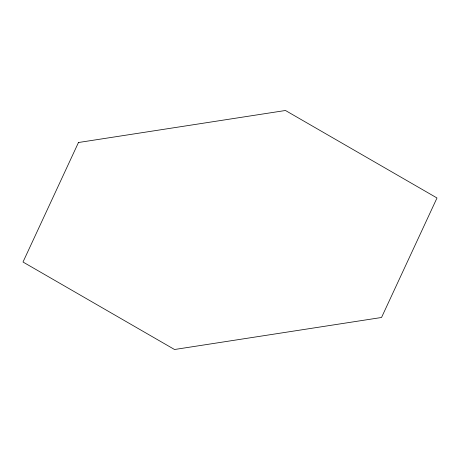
<?xml version="1.0" encoding="UTF-8"?>
<svg xmlns="http://www.w3.org/2000/svg" width="460" height="460" viewBox="0 0 460 460"><rect width="100%" height="100%" fill="white"/><g stroke="black" fill="none" stroke-linecap="round" stroke-linejoin="round"><path stroke-width="0.69" d="M78.465 142.514L23 262.022L174.535 349.508L381.535 317.486L437 197.978L285.464 110.492L78.465 142.514"/></g></svg>
